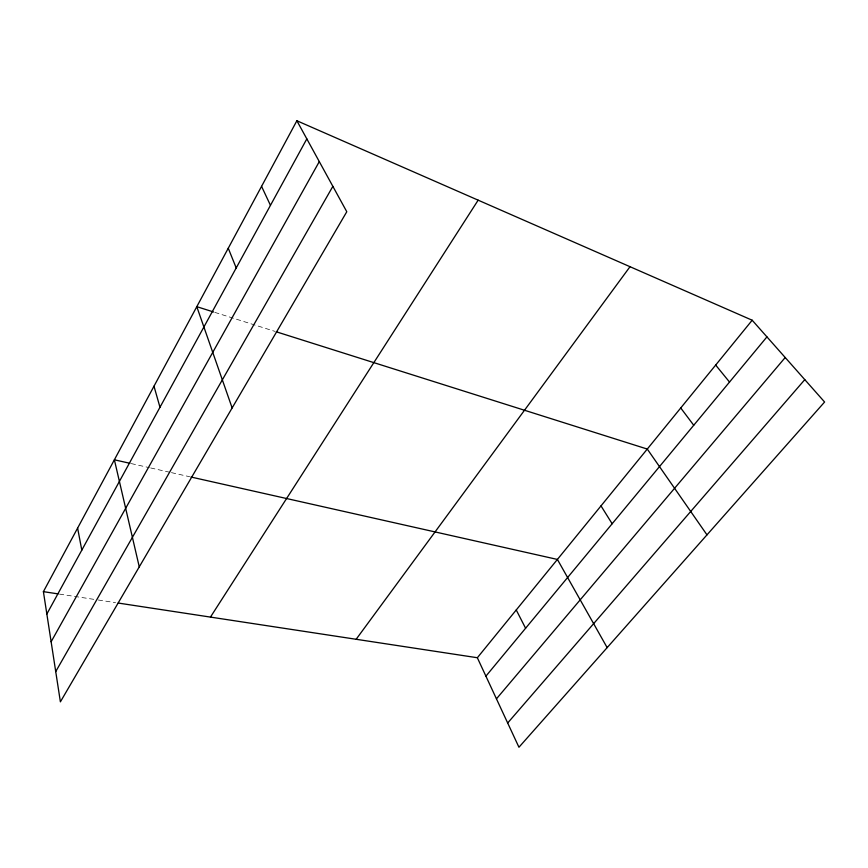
<?xml version="1.0" encoding="UTF-8"?>
<svg xmlns="http://www.w3.org/2000/svg" width="868" height="868" viewBox="0 0 868 868"><rect width="100%" height="100%" fill="white"/><g stroke="black" fill="none" stroke-linecap="round" stroke-linejoin="round"><path stroke-width="0.65" stroke-dasharray="4.34 3.25" d="M59.469 594.103L96.956 599.81M98.29 600.016L115.542 602.642M131.242 463.588L149.394 467.678M150.696 467.961L170.15 472.344M171.452 472.637L189.669 476.727M214.787 312.361L275.123 331.435"/><path stroke-width="1.3" d="M296.878 120.75L346.788 211.738L60.391 701.843L43.4 591.65L296.878 120.75L752.187 320.227L824.6 402.014L518.945 747.25L477.346 657.738L118.189 603.043M46.85 614.012L306.827 138.88M51.125 641.767L319.294 161.611M55.726 671.593L332.856 186.349M210.457 617.094L478.149 200.172M356.14 639.282L630.016 266.704M477.346 657.738L752.187 320.227M485.906 676.161L766.932 336.892M496.453 698.838L785.204 357.518M507.671 723.001L804.788 379.641M43.4 591.65L58.123 593.896M129.94 463.295L114.381 459.801L139.271 566.869M190.971 477.02L557.397 559.437L607.155 647.626M213.506 311.959L196.797 306.675L232.136 407.938M276.404 331.836L647.278 449.06L706.986 534.862M715.677 365.059L729.521 382.061M680.74 407.971L693.738 425.266M601.003 505.892L612.157 523.751M516.243 609.965L525.596 628.258M261.561 186.36L270.458 205.347M228.262 248.237L236.204 267.941M153.994 386.206L159.972 407.255M77.61 528.091L81.798 550.138"/></g></svg>
